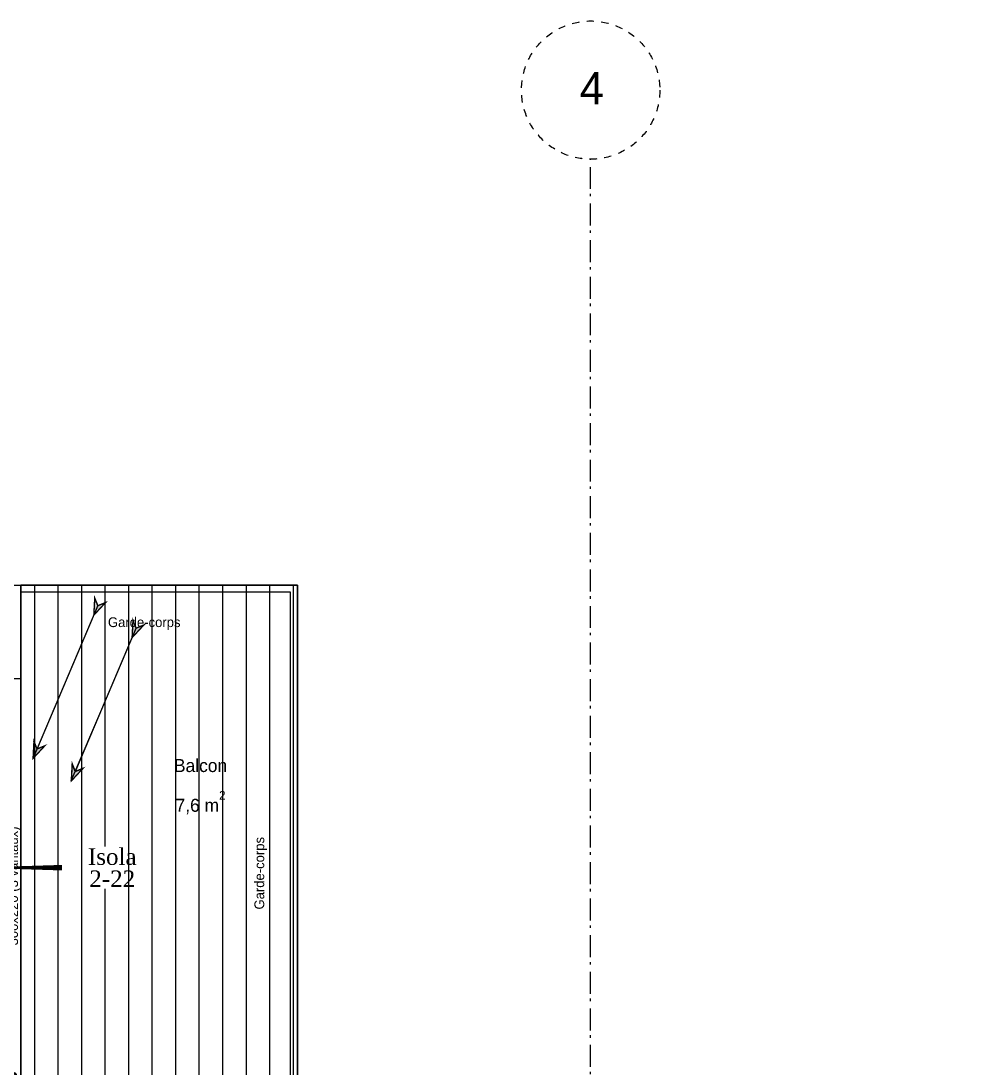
# Model space of a CAD drawing. Extents: x -2932 to 12371, y 2178 to 6224.
# Drawn here: x 5209 to 5891, y 5163 to 5920 of the extents above; entities that cross this region are included whole.
import ezdxf
from ezdxf import colors
from ezdxf.entities.mleader import LeaderData, LeaderLine
from ezdxf.math import Vec2, Vec3

# ---------------------------------------------------------------- set-up
doc = ezdxf.new("R2010")
doc.units = 0
for name, pattern in [('ACAD_ISO03W100', [0.295276, 0.11811, -0.177165]), ('Style de ligne -14', [0.147638, 0.098425, -0.049213]), ('Style de ligne -17', [0.347222, 0.20828, -0.138942]), ('Style de ligne -18', [0.164042, 0.054681, -0.109361]), ('Style de ligne -6', [1.04164, 0.625, -0.20828, 0.06943, -0.13893]), ('VW-01', [0.41656, 0.20828, -0.20828])]:
    doc.linetypes.add(name, pattern=pattern)
doc.layers.get('0').update_dxf_attribs({"color": 252})
doc.layers.add('_GAZELEC-RESERVATION', color=1, linetype='Continuous', lineweight=18)
for name, color, linetype in [('B GÈnÈral_Hatch', 252, 'Continuous'), ('B Général', 252, 'Continuous'), ('C ANNOTATIONS-prestations', 252, 'Continuous'), ('C ANNOTATIONS-texte surfaces', 252, 'Continuous'), ('D SURFACES-shab', 252, 'Continuous'), ('GAZ-EU FLECHE', 42, 'Continuous'), ('GAZ-FLECHE VMC', 93, 'Continuous'), ('prlm-VMC', 93, 'Continuous')]:
    doc.layers.add(name, color=color, linetype=linetype)
doc.layers.add('prlm-ZEROPLOT', color=254, linetype='Continuous', plot=False)
doc.styles.add('Eurostile', font='')
doc.styles.add('Eurostile (bold)', font='')
doc.styles.add('prlm-vmc', font='pala.ttf', dxfattribs={"height": 14})
doc.styles.get("Standard").update_dxf_attribs({"font": 'isocp.shx', "height": 15})
doc.styles.get('Eurostile').set_extended_font_data('Eurostile')
doc.styles.get('Eurostile (bold)').set_extended_font_data('Eurostile', bold=True)

# ---------------------------------------------------------------- blocks, each defined once
blk = doc.blocks.new('A n1.PF 300.220 + VR (3 vantaux)')
at = {"layer": 'B Général', "linetype": 'Continuous'}
for p, q in [((-150, 7), (-150, 17)), ((150, 7), (150, 17))]:
    blk.add_line(p, q, dxfattribs=at)
at = {"layer": 'B Général'}
blk.add_line((-143, 9), (47, 9), dxfattribs=at)
at = {"layer": 'B Général', "linetype": 'Continuous', "lineweight": 35}
for p, q in [((-150, 7), (-150, -9)), ((150, 7), (150, -9))]:
    blk.add_line(p, q, dxfattribs=at)
at = {"layer": 'B Général', "linetype": 'Style de ligne -14', "ltscale": 25.4, "flags": 128}
for points in [[(-147.5, 117), (-146.5, 117), (-146.5, 116), (-140, 116), (-140, 18.5), (-146.5, 18.5), (-146.5, 17.5), (-147.5, 17.5)], [(51.5, 115), (50.5, 115), (50.5, 116), (44, 116), (44, 18.5), (50.5, 18.5), (50.5, 17.5), (51.5, 17.5)]]:
    blk.add_lwpolyline(points, close=True, dxfattribs=at)
at = {"layer": 'B Général', "flags": 128}
for points in [[(-143, 10.5), (-143, 9), (-150, 9), (-150, 17), (-145.5, 17), (-145.5, 10.5)], [(-54.5, 18), (-139, 18), (-139, 15.5), (-54.5, 15.5)], [(-41.5, 18), (43, 18), (43, 15.5), (-41.5, 15.5)], [(56.5, 17), (56.5, 14.25), (54, 14.25), (54, 11.75), (56.5, 11.75), (56.5, 9), (47, 9), (47, 10.5), (49.5, 10.5), (49.5, 17)], [(143, 17), (56.5, 17), (56.5, 14.25), (143, 14.25)], [(145.5, 14.25), (143, 14.25), (143, 17), (150, 17), (150, 9), (143, 9), (143, 11.75), (145.5, 11.75)], [(-150, 9), (-150, 5), (-145.5, 5), (-145.5, 6), (-148, 6), (-148, 8), (-145.5, 8), (-145.5, 9)], [(-54.5, 13), (-139, 13), (-139, 10.5), (-54.5, 10.5)], [(-41.5, 13), (43, 13), (43, 10.5), (-41.5, 10.5)], [(145.5, 14.25), (54, 14.25), (54, 11.75), (145.5, 11.75)], [(143, 11.75), (56.5, 11.75), (56.5, 9), (143, 9)], [(150, 9), (150, 5), (145.5, 5), (145.5, 6), (148, 6), (148, 8), (145.5, 8), (145.5, 9)]]:
    blk.add_lwpolyline(points, close=True, dxfattribs=at)
at = {"layer": 'B Général', "linetype": 'Continuous', "flags": 128}
for points in [[(-139, 15.5), (-141.5, 15.5), (-141.5, 13), (-139, 13), (-139, 10.5), (-145.5, 10.5), (-145.5, 17), (-146.5, 17), (-146.5, 18), (-139, 18)], [(-54.5, 15.5), (-52, 15.5), (-52, 13), (-54.5, 13), (-54.5, 10.5), (-48, 10.5), (-48, 17), (-47, 17), (-47, 18), (-54.5, 18)], [(-41.5, 15.5), (-44, 15.5), (-44, 13), (-41.5, 13), (-41.5, 10.5), (-48, 10.5), (-48, 17), (-47, 17), (-47, 18), (-41.5, 18)], [(43, 15.5), (45.5, 15.5), (45.5, 13), (43, 13), (43, 10.5), (49.5, 10.5), (49.5, 17), (50.5, 17), (50.5, 18), (43, 18)]]:
    blk.add_lwpolyline(points, close=True, dxfattribs=at)
at = {"layer": 'B Général', "linetype": 'Style de ligne -17', "ltscale": 25.4, "flags": 128}
blk.add_lwpolyline([(-150, 9), (150, 9), (150, -11), (-150, -11)], close=True, dxfattribs=at)
at = {"layer": 'B Général', "flags": 128}
blk.add_lwpolyline([(150, -9), (150, -17), (-150, -17), (-150, -9)], dxfattribs=at)
at = {"layer": 'B Général'}
for centre in [(-147, 17.5), (51, 17.5)]:
    blk.add_circle(centre, 0.5, dxfattribs=at)
at = {"layer": 'B Général', "linetype": 'Style de ligne -18', "ltscale": 25.4}
for centre, start, end in [((-147, 17.5), 0.29382, 90.28792), ((51, 17.5), 94.06495, 179.70618)]:
    blk.add_arc(centre, 99, start, end, dxfattribs=at)
at = {"layer": 'B Général', "insert": (2, 4.58), "char_height": 7.059, "attachment_point": 2, "rotation": 360, "line_spacing_factor": 0.894142, "style": 'Eurostile'}
blk.add_mtext('PF + VR', dxfattribs=at)
at = {"layer": 'C ANNOTATIONS-prestations', "rotation": 360, "line_spacing_factor": 0.894142}
for s, insert, char_height, attachment_point, style in [('3', (-141.15, -4.77), 9.41, 1, 'Eurostile (bold)'), ('300x220 (3 vantaux) ', (0, -7.82), 7.059, 2, 'Eurostile')]:
    blk.add_mtext(s, dxfattribs=dict(at, insert=insert, char_height=char_height, attachment_point=attachment_point, style=style))
blk = doc.blocks.new('xi.EA')
at = {"layer": 'prlm-VMC', "color": 0, "linetype": 'ByBlock', "lineweight": 5, "flags": 128}
blk.add_lwpolyline([(-6.17, -15), (6.17, -15), (0, 0)], close=True, dxfattribs=at)
at = {"layer": 'prlm-VMC', "color": 0, "linetype": 'ByBlock', "lineweight": -2, "flags": 128}
blk.add_lwpolyline([(0, -15, 1, 4, 0), (0, -63.63, 1, 1, 0)], format="xyseb", dxfattribs=at)
at = {"layer": 'prlm-VMC', "color": 0, "linetype": 'ByBlock', "lineweight": 5}
blk.add_solid([(0, 0), (6.17, -15), (-6.17, -15), (0, 0)], dxfattribs=at)
at = {"layer": 'prlm-ZEROPLOT', "color": 250, "linetype": 'ACAD_ISO03W100', "lineweight": 0, "ltscale": 0.2}
blk.add_lwpolyline([(0, 0), (0, 60)], dxfattribs=at)
blk = doc.blocks.new('FLECHE1')
h = blk.add_hatch(color=256)
h.dxf.hatch_style = 1
h.paths.add_polyline_path([(495907.1, -370439.6), (495913.6, -370315.5), (495936.1, -370371.1), (495991.7, -370348.6)])
for p, q in [((495907.1, -370439.6), (496141.3, -369887.2)), ((495913.6, -370315.5), (495907.1, -370439.6)), ((495913.6, -370315.5), (495907.1, -370439.6)), ((495936.1, -370371.1), (495913.6, -370315.5)), ((495936.1, -370371.1), (495913.6, -370315.5)), ((495991.7, -370348.6), (495907.1, -370439.6)), ((495907.1, -370439.6), (495991.7, -370348.6)), ((495907.1, -370439.6), (495936.1, -370371.1)), ((495936.1, -370371.1), (495991.7, -370348.6)), ((495991.7, -370348.6), (495936.1, -370371.1))]:
    blk.add_line(p, q)
at = {"const_width": 10}
for points in [[(495936.1, -370371.1), (496141.3, -369887.2)], [(495907.1, -370439.6), (495913.6, -370315.5), (495936.1, -370371.1), (495991.7, -370348.6), (495907.1, -370439.6)]]:
    blk.add_lwpolyline(points, dxfattribs=at)
blk = doc.blocks.new('FLECHE2')
h = blk.add_hatch(color=256)
h.dxf.hatch_style = 1
h.paths.add_polyline_path([(496271.9, -370023.3), (496278.4, -369899.2), (496300.9, -369954.8), (496356.5, -369932.3)])
at = {"const_width": 10}
for points in [[(496066.7, -370507.2), (496300.9, -369954.8), (496356.5, -369932.3), (496271.9, -370023.3), (496300.9, -369954.8), (496278.4, -369899.2), (496271.9, -370023.3), (496356.5, -369932.3), (496300.9, -369954.8), (496278.4, -369899.2), (496271.9, -370023.3)], [(496271.9, -370023.3), (496278.4, -369899.2), (496300.9, -369954.8), (496356.5, -369932.3), (496271.9, -370023.3)]]:
    blk.add_lwpolyline(points, dxfattribs=at)

msp = doc.modelspace()

# ---------------------------------------------------------------- hatches: boundary and pattern name
at = {"layer": 'B GÈnÈral_Hatch', "linetype": 'Continuous'}
h = msp.add_hatch(dxfattribs=at)
h.set_pattern_fill('H_BARDAGE V 150', color=256, style=0, pattern_type=2)
h.set_pattern_definition([(90, (0, 0), (17, 0), [])])
h.paths.add_polyline_path([(5409.041, 5117.278), (5409.041, 5512.376), (5209.041, 5512.376), (5209.041, 5117.278)])

# ---------------------------------------------------------------- linework, layer by layer
at = {"layer": 'B Général', "linetype": 'Style de ligne -6', "ltscale": 25.4}
msp.add_line((5620.965, 3285.389), (5620.965, 5820.389), dxfattribs=at)
at = {"layer": 'B Général', "linetype": 'Continuous', "flags": 128}
for points in [[(5409.041, 5117.278), (5409.041, 5512.376), (5209.041, 5512.376), (5209.041, 5117.278)], [(5209.041, 5507.376), (5209.041, 5512.376), (5409.041, 5512.376), (5409.041, 5122.278), (5404.041, 5122.278), (5404.041, 5507.376)]]:
    msp.add_lwpolyline(points, close=True, dxfattribs=at)
at = {"layer": 'B Général', "linetype": 'VW-01', "ltscale": 25.4}
msp.add_circle((5620.965, 5870.389), 50, dxfattribs=at)
at = {"layer": 'D SURFACES-shab', "linetype": 'Continuous', "flags": 128}
msp.add_lwpolyline([(5404.041, 5117.278), (5404.041, 5507.376), (5209.041, 5507.376), (5209.041, 5117.278)], close=True, dxfattribs=at)

# ---------------------------------------------------------------- block references
at = {"layer": 'B Général', "rotation": 90}
msp.add_blockref('A n1.PF 300.220 + VR (3 vantaux)', (5192.041, 5294.778), dxfattribs=at)
at = {"layer": 'GAZ-EU FLECHE', "xscale": 0.1, "yscale": 0.1, "zscale": 0.1}
for name, p in [('FLECHE2', (-44365.447, 42492.958)), ('FLECHE1', (-44372.911, 42430.952))]:
    msp.add_blockref(name, p, dxfattribs=at)
at = {"layer": 'GAZ-FLECHE VMC', "xscale": 0.1, "yscale": 0.1, "zscale": 0.1}
for name, p in [('FLECHE2', (-44337.791, 42476.706)), ('FLECHE1', (-44345.255, 42414.699))]:
    msp.add_blockref(name, p, dxfattribs=at)
at = {"layer": 'prlm-VMC', "rotation": 90.00000010423229}
msp.add_blockref('xi.EA', (5175.039, 5307.995), dxfattribs=at)

# ---------------------------------------------------------------- texts
at = {"layer": 'B Général', "insert": (5613.046, 5883.512), "char_height": 23.53, "attachment_point": 1, "line_spacing_factor": 0.894142, "style": 'Eurostile'}
msp.add_mtext('4', dxfattribs=at)
at = {"layer": 'B Général', "char_height": 7.059, "attachment_point": 1, "line_spacing_factor": 0.894142, "style": 'Eurostile'}
for insert, rotation in [((5271.945, 5489.074), 0), ((5377.866, 5277.73), 90)]:
    msp.add_mtext('Garde-corps', dxfattribs=dict(at, insert=insert, rotation=rotation))
at = {"layer": 'C ANNOTATIONS-texte surfaces', "insert": (5338.9, 5363.48), "char_height": 9.412, "attachment_point": 2, "line_spacing_factor": 0.894142, "style": 'Eurostile'}
msp.add_mtext('7,6 m{\\H0.6667x;\\S2^ ;}', dxfattribs=at)
at = {"layer": 'D SURFACES-shab', "insert": (5338.9, 5377.03), "char_height": 9.412, "attachment_point": 8, "line_spacing_factor": 0.894142, "style": 'Eurostile'}
msp.add_mtext('Balcon', dxfattribs=at)

# ---------------------------------------------------------------- leaders
at = {"layer": '_GAZELEC-RESERVATION', "color": 6}
ml = msp.add_multileader_mtext('Standard', dxfattribs=at)
ml.set_content('résa n°15\\P500X200 en dalle haute', color=6)
ml.set_leader_properties()
ml.build(insert=Vec2(0, 0))
ml.multileader.update_dxf_attribs({"has_text_frame": 1, "arrow_head_size": 8, "scale": 20})
ctx = ml.context
ctx.base_point, ctx.scale, ctx.char_height, ctx.arrow_head_size, ctx.landing_gap_size, ctx.plane_origin = Vec3(4607.478, 5379.249), 20, 8, 8, 4, Vec3(4731.427, 5563.97)
notes = []
notes.append((ctx, [(0, (1, 1, 0), (4734.063, 5379.249), (-1, 0), 8.984, [(0, [(4765.447, 5451.29)], 0, [])])]))
ctx.mtext.insert, ctx.mtext.width, ctx.mtext.flow_direction = Vec3(4611.478, 5383.249), 156.88504, 5
for ctx, leaders in notes:
    for number, flags, end, landing, length, lines in leaders:
        leader = LeaderData()
        leader.index, (leader.has_last_leader_line, leader.has_dogleg_vector, leader.attachment_direction) = number, flags
        leader.last_leader_point, leader.dogleg_vector, leader.dogleg_length = Vec3(end), Vec3(landing), length
        for number, points, colour, breaks in lines:
            line = LeaderLine()
            line.index, line.vertices, line.color, line.breaks = number, Vec3.list(points), colors.encode_raw_color(colour), breaks
            leader.lines.append(line)
        ctx.leaders.append(leader)

# ---------------------------------------------------------------- next in the draw order: texts
at = {"layer": 'prlm-VMC', "insert": (5275.055, 5307.995), "char_height": 12, "width": 17.39793, "attachment_point": 5, "line_spacing_factor": 0.8, "style": 'prlm-vmc', "bg_fill": 3, "box_fill_scale": 1.1, "bg_fill_color": 256, "bg_fill_transparency": 0}
msp.add_mtext('Isola\\P2-22', dxfattribs=at)

# ---------------------------------------------------------------- next in the draw order: linework, layer by layer
at = {"layer": 'prlm-ZEROPLOT', "ltscale": 25}
msp.add_lwpolyline([(3512.92, 3550.389), (3512.92, 4168.613), (3333.483, 4168.389), (3421.864, 4462.818), (3822.881, 4462.784), (3822.942, 5185.388), (3899.628, 5249.209), (4011.142, 5326.632), (4142.814, 5397.624), (4222.022, 5430.969), (4330.111, 5466.386), (4438.769, 5491.378), (4557.235, 5507.733), (4624.225, 5512.376), (5209.041, 5512.376), (5209.042, 4917.389), (6215.888, 4917.389)], dxfattribs=at)
at = {"layer": 'prlm-ZEROPLOT'}
msp.add_lwpolyline([(5209.041, 5512.376), (5409.041, 5512.376), (5409.041, 5117.41), (5521.96, 5117.41), (5521.96, 4917.389), (5209.042, 4917.389)], close=True, dxfattribs=at)

doc.saveas('drawing.dxf')
